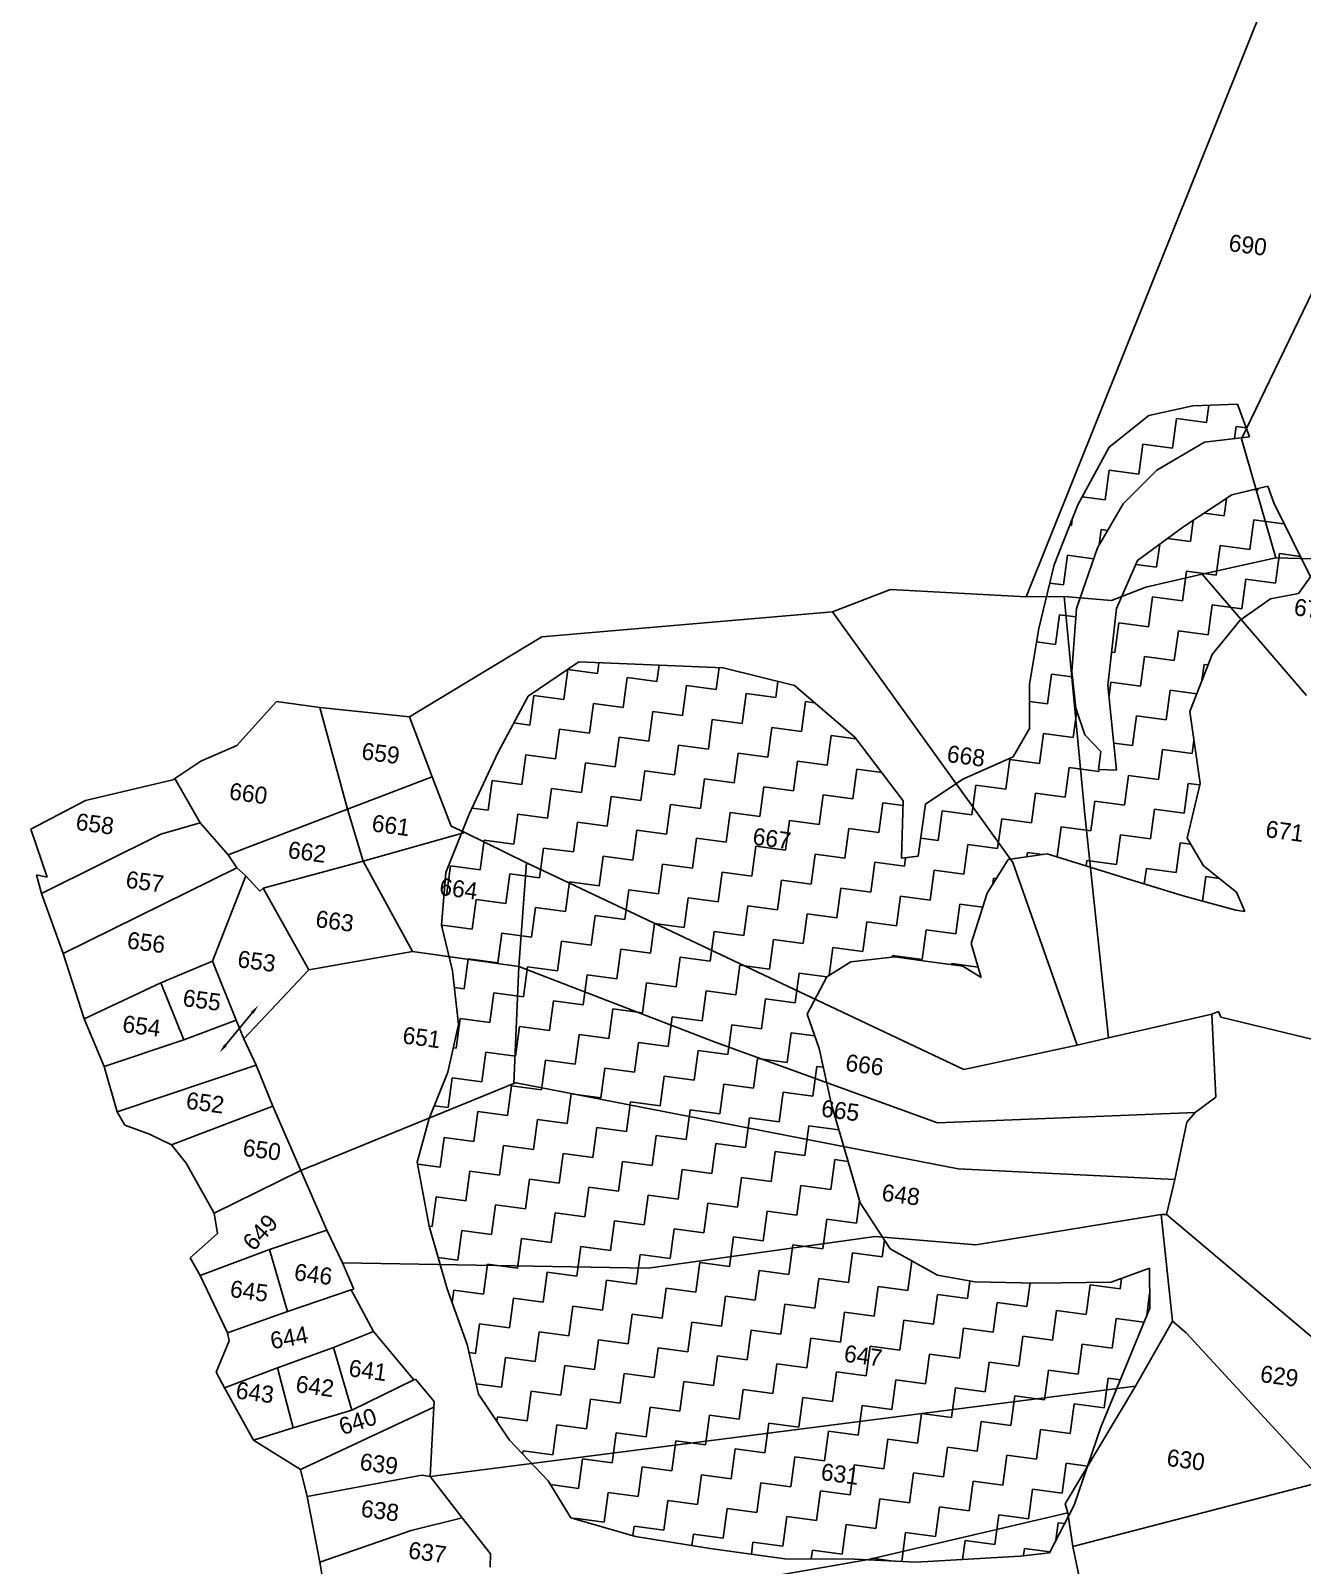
# Model space of a CAD drawing. Header units: metres. Extents: x 313073 to 315646, y 1903695 to 1906857.
# Drawn here: x 313072.9 to 313406.5, y 1905395.3 to 1905797.8 of the extents above; entities that cross this region are included whole.
import ezdxf

# ---------------------------------------------------------------- set-up
doc = ezdxf.new("R2010")
doc.units = ezdxf.units.M
for name, color, linetype in [('POLY_HATCH', 12, 'Continuous'), ('POLY_PARCEL', 6, 'Continuous'), ('POLY_WATER', 4, 'Continuous'), ('TEXT_PARCEL', 7, 'Continuous')]:
    doc.layers.add(name, color=color, linetype=linetype)
doc.styles.add('TEXT_MAP', font='')
doc.styles.get('TEXT_MAP').set_extended_font_data('Kruti Dev 050')

msp = doc.modelspace()

# ---------------------------------------------------------------- linework, layer by layer
msp.add_line((313124.08, 1905531.75), (313131.05, 1905540.22))
for points in [[(313130.73, 1905540.48), (313132.64, 1905542.15), (313131.37, 1905539.95)], [(313124.4, 1905531.48), (313122.49, 1905529.82), (313123.76, 1905532.01)]]:
    msp.add_solid(points)
at = {"layer": 'POLY_HATCH'}
for p, q in [((313366.27, 1905696.91), (313377.8, 1905699.44)), ((313377.8, 1905699.44), (313389.46, 1905699.85)), ((313389.46, 1905699.85), (313392.64, 1905691.28)), ((313355.84, 1905688.6), (313366.27, 1905696.91)), ((313380.8, 1905689.91), (313368.37, 1905682.53)), ((313392.64, 1905691.28), (313380.8, 1905689.91)), ((313347.64, 1905673.5), (313355.84, 1905688.6)), ((313368.37, 1905682.53), (313359.55, 1905673.71)), ((313388, 1905676.07), (313397.44, 1905678.36)), ((313397.44, 1905678.36), (313399.06, 1905674)), ((313341.44, 1905657.72), (313347.64, 1905673.5)), ((313359.55, 1905673.71), (313352.76, 1905662.23)), ((313375.44, 1905667.76), (313388, 1905676.07)), ((313399.06, 1905674), (313408.68, 1905654.63)), ((313363.28, 1905658.91), (313375.44, 1905667.76)), ((313352.76, 1905662.23), (313347.28, 1905646.29)), ((313337.41, 1905641.02), (313341.44, 1905657.72)), ((313357.77, 1905646.31), (313363.28, 1905658.91)), ((313405.48, 1905650.24), (313408.68, 1905654.63)), ((313398.14, 1905648.85), (313405.48, 1905650.24)), ((313347.28, 1905646.29), (313346.01, 1905629.78)), ((313355.53, 1905626.12), (313357.77, 1905646.31)), ((313390.23, 1905643.24), (313398.14, 1905648.85)), ((313382.82, 1905634.23), (313390.23, 1905643.24)), ((313334.92, 1905626.41), (313337.41, 1905641.02)), ((313376.99, 1905619.29), (313382.82, 1905634.23)), ((313203.46, 1905623.31), (313216.7, 1905632.29)), ((313216.7, 1905632.29), (313235.73, 1905631.51)), ((313235.73, 1905631.51), (313254.56, 1905630.75)), ((313254.56, 1905630.75), (313273.27, 1905626.04)), ((313346.01, 1905629.78), (313347.09, 1905620.1)), ((313273.27, 1905626.04), (313289.13, 1905612.51)), ((313334.93, 1905614.81), (313334.92, 1905626.41)), ((313357.78, 1905603.89), (313355.53, 1905626.12)), ((313195.49, 1905608.39), (313203.46, 1905623.31)), ((313347.09, 1905620.1), (313349.49, 1905613.11)), ((313379.69, 1905600.34), (313376.99, 1905619.29)), ((313330.68, 1905607.34), (313334.93, 1905614.81)), ((313349.49, 1905613.11), (313353.67, 1905608.73)), ((313289.13, 1905612.51), (313301.84, 1905595.86)), ((313188, 1905592.37), (313195.49, 1905608.39)), ((313317.45, 1905601.49), (313330.68, 1905607.34)), ((313353.67, 1905608.73), (313353.04, 1905604.05)), ((313307.68, 1905594.97), (313317.45, 1905601.49)), ((313353.04, 1905604.05), (313357.78, 1905603.89)), ((313376.33, 1905586.02), (313379.69, 1905600.34)), ((313301.84, 1905595.86), (313301.38, 1905580.77)), ((313305.74, 1905581.33), (313307.68, 1905594.97)), ((313181.86, 1905577), (313188, 1905592.37)), ((313380.6, 1905578.77), (313376.33, 1905586.02)), ((313301.38, 1905580.77), (313305.74, 1905581.33)), ((313329.32, 1905580.43), (313339.54, 1905581.92)), ((313339.54, 1905581.92), (313361.51, 1905575.15)), ((313180.74, 1905563.25), (313181.86, 1905577)), ((313323.85, 1905571.64), (313329.32, 1905580.43)), ((313389.21, 1905571.9), (313380.6, 1905578.77)), ((313361.51, 1905575.15), (313375.25, 1905570.92)), ((313319.68, 1905558.38), (313323.85, 1905571.64)), ((313375.25, 1905570.92), (313389.05, 1905567.15)), ((313391.39, 1905566.84), (313389.21, 1905571.9)), ((313389.05, 1905567.15), (313391.39, 1905566.84)), ((313183.62, 1905551.26), (313180.74, 1905563.25)), ((313322.29, 1905549.45), (313319.68, 1905558.38)), ((313281.79, 1905549.66), (313288.04, 1905553.58)), ((313288.04, 1905553.58), (313299.66, 1905554.88)), ((313299.66, 1905554.88), (313307.62, 1905553.81)), ((313307.62, 1905553.81), (313317.46, 1905552.48)), ((313185.17, 1905537.15), (313183.62, 1905551.26)), ((313276.66, 1905539.87), (313281.79, 1905549.66)), ((313317.46, 1905552.48), (313322.29, 1905549.45)), ((313182.35, 1905524.68), (313185.17, 1905537.15)), ((313279.74, 1905530.87), (313276.66, 1905539.87)), ((313283, 1905516.14), (313279.74, 1905530.87)), ((313177.46, 1905512.48), (313182.35, 1905524.68)), ((313174.36, 1905501.09), (313177.46, 1905512.48)), ((313290.5, 1905490.35), (313283, 1905516.14)), ((313177.43, 1905484.27), (313174.36, 1905501.09)), ((313298.41, 1905478.32), (313290.5, 1905490.35)), ((313182.23, 1905467.85), (313177.43, 1905484.27)), ((313310.84, 1905471.41), (313298.41, 1905478.32)), ((313366.45, 1905473.23), (313356.37, 1905469.57)), ((313366.47, 1905462.74), (313366.45, 1905473.23)), ((313320.61, 1905469.62), (313310.84, 1905471.41)), ((313336.78, 1905469.35), (313320.61, 1905469.62)), ((313356.37, 1905469.57), (313336.78, 1905469.35)), ((313187.48, 1905453.24), (313182.23, 1905467.85)), ((313353.69, 1905431.58), (313366.47, 1905462.74)), ((313190.43, 1905440.2), (313187.48, 1905453.24)), ((313198.53, 1905428.14), (313190.43, 1905440.2)), ((313208.7, 1905417.47), (313198.53, 1905428.14)), ((313346.64, 1905411.08), (313353.69, 1905431.58)), ((313214.62, 1905407.79), (313208.7, 1905417.47)), ((313340.19, 1905398.61), (313346.64, 1905411.08)), ((313231.63, 1905402.89), (313214.62, 1905407.79)), ((313251.18, 1905399.73), (313231.63, 1905402.89)), ((313270.79, 1905396.99), (313251.18, 1905399.73)), ((313289.08, 1905396.93), (313270.79, 1905396.99)), ((313305.18, 1905396.12), (313289.08, 1905396.93)), ((313305.18, 1905396.12), (313332.45, 1905397.74)), ((313332.45, 1905397.74), (313340.19, 1905398.61))]:
    msp.add_line(p, q, dxfattribs=at)
at = {"layer": 'POLY_HATCH', "linetype": 'Continuous'}
for p, q in [((313381.33, 1905695.05), (313381.94, 1905699.59)), ((313372.48, 1905688.3), (313373.53, 1905696.1)), ((313373.53, 1905696.1), (313381.33, 1905695.05)), ((313388.7, 1905690.83), (313389.13, 1905694)), ((313389.13, 1905694), (313391.77, 1905693.65)), ((313363.63, 1905681.55), (313364.68, 1905689.35)), ((313364.68, 1905689.35), (313372.48, 1905688.3)), ((313354.78, 1905674.8), (313355.83, 1905682.6)), ((313355.83, 1905682.6), (313363.63, 1905681.55)), ((313394.83, 1905677.35), (313394.88, 1905677.74)), ((313348.78, 1905675.61), (313354.78, 1905674.8)), ((313385.98, 1905670.6), (313386.59, 1905675.14)), ((313393.83, 1905677.49), (313394.83, 1905677.35)), ((313345.94, 1905668.05), (313346.16, 1905669.75)), ((313380.8, 1905671.3), (313385.98, 1905670.6)), ((313392.73, 1905661.75), (313393.78, 1905669.55)), ((313393.78, 1905669.55), (313401.58, 1905668.5)), ((313345.52, 1905668.11), (313345.94, 1905668.05)), ((313353.19, 1905662.96), (313353.73, 1905667)), ((313353.73, 1905667), (313355.45, 1905666.77)), ((313377.13, 1905663.85), (313377.88, 1905669.37)), ((313401.58, 1905668.5), (313401.63, 1905668.83)), ((313368.28, 1905657.1), (313369.1, 1905663.14)), ((313371.18, 1905664.66), (313377.13, 1905663.85)), ((313383.88, 1905655), (313384.93, 1905662.8)), ((313384.93, 1905662.8), (313392.73, 1905661.75)), ((313343.84, 1905652.45), (313344.89, 1905660.25)), ((313344.89, 1905660.25), (313351.76, 1905659.33)), ((313362.81, 1905657.84), (313368.28, 1905657.1)), ((313399.48, 1905652.91), (313400.53, 1905660.7)), ((313400.53, 1905660.7), (313406.03, 1905659.96)), ((313375.03, 1905648.25), (313376.08, 1905656.05)), ((313376.08, 1905656.05), (313383.88, 1905655)), ((313390.63, 1905646.16), (313391.68, 1905653.95)), ((313391.68, 1905653.95), (313399.48, 1905652.91)), ((313340.28, 1905652.93), (313343.84, 1905652.45)), ((313366.18, 1905641.51), (313367.23, 1905649.3)), ((313367.23, 1905649.3), (313375.03, 1905648.25)), ((313381.78, 1905639.41), (313382.83, 1905647.21)), ((313382.83, 1905647.21), (313390.63, 1905646.16)), ((313341.74, 1905636.85), (313342.79, 1905644.65)), ((313342.79, 1905644.65), (313347.11, 1905644.07)), ((313357.34, 1905634.76), (313358.39, 1905642.55)), ((313358.39, 1905642.55), (313366.18, 1905641.51)), ((313336.81, 1905637.52), (313341.74, 1905636.85)), ((313372.93, 1905632.66), (313373.98, 1905640.46)), ((313373.98, 1905640.46), (313381.78, 1905639.41)), ((313356.5, 1905634.87), (313357.34, 1905634.76)), ((313364.09, 1905625.91), (313365.13, 1905633.71)), ((313365.13, 1905633.71), (313372.93, 1905632.66)), ((313212.75, 1905622.45), (313213.8, 1905630.25)), ((313213.8, 1905630.25), (313221.6, 1905629.2)), ((313221.6, 1905629.2), (313221.98, 1905632.07)), ((313237.2, 1905627.1), (313237.78, 1905631.43)), ((313252.79, 1905625), (313253.57, 1905630.79)), ((313380.17, 1905627.45), (313380.73, 1905631.61)), ((313380.73, 1905631.61), (313381.74, 1905631.47)), ((313228.35, 1905620.35), (313229.4, 1905628.15)), ((313229.4, 1905628.15), (313237.2, 1905627.1)), ((313243.95, 1905618.25), (313245, 1905626.05)), ((313245, 1905626.05), (313252.79, 1905625)), ((313268.39, 1905622.9), (313268.96, 1905627.12)), ((313339.64, 1905621.26), (313340.69, 1905629.06)), ((313340.69, 1905629.06), (313346.17, 1905628.32)), ((313355.81, 1905623.39), (313356.29, 1905626.96)), ((313356.29, 1905626.96), (313364.09, 1905625.91)), ((313203.9, 1905615.7), (313204.95, 1905623.5)), ((313204.95, 1905623.5), (313212.75, 1905622.45)), ((313219.5, 1905613.6), (313220.55, 1905621.4)), ((313220.55, 1905621.4), (313228.35, 1905620.35)), ((313259.54, 1905616.15), (313260.59, 1905623.95)), ((313260.59, 1905623.95), (313268.39, 1905622.9)), ((313275.14, 1905614.05), (313276.19, 1905621.85)), ((313276.19, 1905621.85), (313278.55, 1905621.54)), ((313334.92, 1905621.89), (313339.64, 1905621.26)), ((313370.83, 1905617.06), (313371.88, 1905624.86)), ((313371.88, 1905624.86), (313378.8, 1905623.93)), ((313235.1, 1905611.5), (313236.15, 1905619.3)), ((313236.15, 1905619.3), (313243.95, 1905618.25)), ((313250.7, 1905609.4), (313251.74, 1905617.2)), ((313251.74, 1905617.2), (313259.54, 1905616.15)), ((313346.39, 1905612.41), (313347.33, 1905619.41)), ((313361.99, 1905610.31), (313363.04, 1905618.11)), ((313363.04, 1905618.11), (313370.83, 1905617.06)), ((313199.7, 1905616.27), (313203.9, 1905615.7)), ((313210.65, 1905606.85), (313211.7, 1905614.65)), ((313211.7, 1905614.65), (313219.5, 1905613.6)), ((313266.29, 1905607.3), (313267.34, 1905615.1)), ((313267.34, 1905615.1), (313275.14, 1905614.05)), ((313337.54, 1905605.66), (313338.59, 1905613.46)), ((313338.59, 1905613.46), (313346.39, 1905612.41)), ((313226.25, 1905604.75), (313227.3, 1905612.55)), ((313227.3, 1905612.55), (313235.1, 1905611.5)), ((313241.85, 1905602.65), (313242.9, 1905610.45)), ((313242.9, 1905610.45), (313250.7, 1905609.4)), ((313281.89, 1905605.21), (313282.94, 1905613)), ((313282.94, 1905613), (313289.42, 1905612.13)), ((313357.07, 1905610.97), (313361.99, 1905610.31)), ((313368.74, 1905601.46), (313369.79, 1905609.26)), ((313369.79, 1905609.26), (313377.58, 1905608.21)), ((313377.58, 1905608.21), (313378.06, 1905611.76)), ((313201.8, 1905600.1), (313202.85, 1905607.9)), ((313202.85, 1905607.9), (313210.65, 1905606.85)), ((313217.4, 1905598), (313218.45, 1905605.8)), ((313218.45, 1905605.8), (313226.25, 1905604.75)), ((313257.44, 1905600.56), (313258.49, 1905608.35)), ((313258.49, 1905608.35), (313266.29, 1905607.3)), ((313273.04, 1905598.46), (313274.09, 1905606.26)), ((313274.09, 1905606.26), (313281.89, 1905605.21)), ((313328.69, 1905598.91), (313329.74, 1905606.71)), ((313329.74, 1905606.71), (313337.54, 1905605.66)), ((313192.95, 1905593.35), (313194, 1905601.15)), ((313194, 1905601.15), (313201.8, 1905600.1)), ((313233, 1905595.9), (313234.05, 1905603.7)), ((313234.05, 1905603.7), (313241.85, 1905602.65)), ((313248.6, 1905593.81), (313249.65, 1905601.6)), ((313249.65, 1905601.6), (313257.44, 1905600.56)), ((313288.64, 1905596.36), (313289.69, 1905604.16)), ((313289.69, 1905604.16), (313296.17, 1905603.28)), ((313344.29, 1905596.81), (313345.34, 1905604.61)), ((313345.34, 1905604.61), (313353.14, 1905603.56)), ((313353.14, 1905603.56), (313353.2, 1905604.05)), ((313359.89, 1905594.71), (313360.94, 1905602.51)), ((313360.94, 1905602.51), (313368.74, 1905601.46)), ((313208.55, 1905591.25), (313209.6, 1905599.05)), ((313209.6, 1905599.05), (313217.4, 1905598)), ((313264.19, 1905591.71), (313265.24, 1905599.51)), ((313265.24, 1905599.51), (313273.04, 1905598.46)), ((313279.79, 1905589.61), (313280.84, 1905597.41)), ((313280.84, 1905597.41), (313288.64, 1905596.36)), ((313319.84, 1905592.16), (313320.89, 1905599.96)), ((313320.89, 1905599.96), (313328.69, 1905598.91)), ((313335.44, 1905590.06), (313336.49, 1905597.86)), ((313336.49, 1905597.86), (313344.29, 1905596.81)), ((313375.49, 1905592.61), (313376.53, 1905600.41)), ((313376.53, 1905600.41), (313379.61, 1905600)), ((313188.73, 1905593.92), (313192.95, 1905593.35)), ((313224.15, 1905589.15), (313225.2, 1905596.95)), ((313225.2, 1905596.95), (313233, 1905595.9)), ((313239.75, 1905587.06), (313240.8, 1905594.86)), ((313240.8, 1905594.86), (313248.6, 1905593.81)), ((313295.39, 1905587.51), (313296.44, 1905595.31)), ((313296.44, 1905595.31), (313301.8, 1905594.59)), ((313310.99, 1905585.41), (313312.04, 1905593.21)), ((313312.04, 1905593.21), (313319.84, 1905592.16)), ((313351.04, 1905587.96), (313352.09, 1905595.76)), ((313352.09, 1905595.76), (313359.89, 1905594.71)), ((313366.64, 1905585.86), (313367.69, 1905593.66)), ((313367.69, 1905593.66), (313375.49, 1905592.61)), ((313199.7, 1905584.5), (313200.75, 1905592.3)), ((313200.75, 1905592.3), (313208.55, 1905591.25)), ((313215.3, 1905582.41), (313216.35, 1905590.2)), ((313216.35, 1905590.2), (313224.15, 1905589.15)), ((313255.35, 1905584.96), (313256.4, 1905592.76)), ((313256.4, 1905592.76), (313264.19, 1905591.71)), ((313270.94, 1905582.86), (313271.99, 1905590.66)), ((313271.99, 1905590.66), (313279.79, 1905589.61)), ((313326.59, 1905583.31), (313327.64, 1905591.11)), ((313327.64, 1905591.11), (313335.44, 1905590.06)), ((313342.19, 1905581.21), (313343.24, 1905589.01)), ((313343.24, 1905589.01), (313351.04, 1905587.96)), ((313190.85, 1905577.75), (313191.9, 1905585.55)), ((313191.9, 1905585.55), (313199.7, 1905584.5)), ((313230.9, 1905580.31), (313231.95, 1905588.11)), ((313231.95, 1905588.11), (313239.75, 1905587.06)), ((313246.5, 1905578.21), (313247.55, 1905586.01)), ((313247.55, 1905586.01), (313255.35, 1905584.96)), ((313286.54, 1905580.76), (313287.59, 1905588.56)), ((313287.59, 1905588.56), (313295.39, 1905587.51)), ((313306.41, 1905586.02), (313310.99, 1905585.41)), ((313357.79, 1905579.11), (313358.84, 1905586.91)), ((313358.84, 1905586.91), (313366.64, 1905585.86)), ((313206.45, 1905575.66), (313207.5, 1905583.45)), ((313207.5, 1905583.45), (313215.3, 1905582.41)), ((313222.05, 1905573.56), (313223.1, 1905581.36)), ((313223.1, 1905581.36), (313230.9, 1905580.31)), ((313262.1, 1905576.11), (313263.14, 1905583.91)), ((313263.14, 1905583.91), (313270.94, 1905582.86)), ((313277.69, 1905574.01), (313278.74, 1905581.81)), ((313278.74, 1905581.81), (313286.54, 1905580.76)), ((313302.14, 1905578.66), (313302.44, 1905580.9)), ((313317.74, 1905576.56), (313318.79, 1905584.36)), ((313318.79, 1905584.36), (313326.59, 1905583.31)), ((313334.24, 1905581.15), (313334.39, 1905582.26)), ((313334.39, 1905582.26), (313338.28, 1905581.74)), ((313341.57, 1905581.29), (313342.19, 1905581.21)), ((313373.39, 1905577.01), (313374.44, 1905584.81)), ((313374.44, 1905584.81), (313377.27, 1905584.43)), ((313182, 1905571.01), (313183.05, 1905578.8)), ((313183.05, 1905578.8), (313190.85, 1905577.75)), ((313237.65, 1905571.46), (313238.7, 1905579.26)), ((313238.7, 1905579.26), (313246.5, 1905578.21)), ((313253.25, 1905569.36), (313254.3, 1905577.16)), ((313254.3, 1905577.16), (313262.1, 1905576.11)), ((313293.29, 1905571.91), (313294.34, 1905579.71)), ((313294.34, 1905579.71), (313302.14, 1905578.66)), ((313308.89, 1905569.81), (313309.94, 1905577.61)), ((313309.94, 1905577.61), (313317.74, 1905576.56)), ((313349.8, 1905578.76), (313349.99, 1905580.16)), ((313349.99, 1905580.16), (313357.79, 1905579.11)), ((313365.05, 1905574.06), (313365.59, 1905578.06)), ((313365.59, 1905578.06), (313373.39, 1905577.01)), ((313197.6, 1905568.91), (313198.65, 1905576.71)), ((313198.65, 1905576.71), (313206.45, 1905575.66)), ((313213.2, 1905566.81), (313214.25, 1905574.61)), ((313214.25, 1905574.61), (313222.05, 1905573.56)), ((313268.84, 1905567.26), (313269.89, 1905575.06)), ((313269.89, 1905575.06), (313277.69, 1905574.01)), ((313284.44, 1905565.16), (313285.49, 1905572.96)), ((313285.49, 1905572.96), (313293.29, 1905571.91)), ((313325.34, 1905574.04), (313325.54, 1905575.51)), ((313325.54, 1905575.51), (313326.2, 1905575.42)), ((313380.32, 1905569.53), (313381.19, 1905575.96)), ((313381.19, 1905575.96), (313384.72, 1905575.49)), ((313181.38, 1905571.09), (313182, 1905571.01)), ((313188.75, 1905562.16), (313189.8, 1905569.96)), ((313189.8, 1905569.96), (313197.6, 1905568.91)), ((313228.8, 1905564.71), (313229.85, 1905572.51)), ((313229.85, 1905572.51), (313237.65, 1905571.46)), ((313244.4, 1905562.61), (313245.45, 1905570.41)), ((313245.45, 1905570.41), (313253.25, 1905569.36)), ((313300.04, 1905563.06), (313301.09, 1905570.86)), ((313301.09, 1905570.86), (313308.89, 1905569.81)), ((313204.35, 1905560.06), (313205.4, 1905567.86)), ((313205.4, 1905567.86), (313213.2, 1905566.81)), ((313219.95, 1905557.96), (313221, 1905565.76)), ((313221, 1905565.76), (313228.8, 1905564.71)), ((313260, 1905560.51), (313261.05, 1905568.31)), ((313261.05, 1905568.31), (313268.84, 1905567.26)), ((313275.59, 1905558.41), (313276.64, 1905566.21)), ((313276.64, 1905566.21), (313284.44, 1905565.16)), ((313315.64, 1905560.96), (313316.69, 1905568.76)), ((313316.69, 1905568.76), (313322.69, 1905567.95)), ((313180.88, 1905562.66), (313180.95, 1905563.21)), ((313180.95, 1905563.21), (313188.75, 1905562.16)), ((313195.5, 1905553.31), (313196.55, 1905561.11)), ((313196.55, 1905561.11), (313204.35, 1905560.06)), ((313235.55, 1905555.86), (313236.6, 1905563.66)), ((313236.6, 1905563.66), (313244.4, 1905562.61)), ((313251.15, 1905553.76), (313252.2, 1905561.56)), ((313252.2, 1905561.56), (313260, 1905560.51)), ((313291.19, 1905556.31), (313292.24, 1905564.11)), ((313292.24, 1905564.11), (313300.04, 1905563.06)), ((313306.79, 1905554.21), (313307.84, 1905562.01)), ((313307.84, 1905562.01), (313315.64, 1905560.96)), ((313211.1, 1905551.21), (313212.15, 1905559.01)), ((313212.15, 1905559.01), (313219.95, 1905557.96)), ((313226.7, 1905549.11), (313227.75, 1905556.91)), ((313227.75, 1905556.91), (313235.55, 1905555.86)), ((313266.75, 1905551.66), (313267.8, 1905559.46)), ((313267.8, 1905559.46), (313275.59, 1905558.41)), ((313282.41, 1905550.05), (313283.39, 1905557.36)), ((313283.39, 1905557.36), (313291.19, 1905556.31)), ((313186.65, 1905546.56), (313187.7, 1905554.36)), ((313187.7, 1905554.36), (313195.5, 1905553.31)), ((313242.3, 1905547.01), (313243.35, 1905554.81)), ((313243.35, 1905554.81), (313251.15, 1905553.76)), ((313298.93, 1905554.8), (313298.99, 1905555.26)), ((313298.99, 1905555.26), (313306.79, 1905554.21)), ((313314.55, 1905552.88), (313314.59, 1905553.16)), ((313314.59, 1905553.16), (313321.48, 1905552.23)), ((313202.25, 1905544.46), (313203.3, 1905552.26)), ((313203.3, 1905552.26), (313211.1, 1905551.21)), ((313217.85, 1905542.36), (313218.9, 1905550.16)), ((313218.9, 1905550.16), (313226.7, 1905549.11)), ((313257.9, 1905544.91), (313258.95, 1905552.71)), ((313258.95, 1905552.71), (313266.75, 1905551.66)), ((313273.5, 1905542.81), (313274.54, 1905550.61)), ((313274.54, 1905550.61), (313281.78, 1905549.64)), ((313184.1, 1905546.9), (313186.65, 1905546.56)), ((313193.4, 1905537.71), (313194.45, 1905545.51)), ((313194.45, 1905545.51), (313202.25, 1905544.46)), ((313233.45, 1905540.26), (313234.5, 1905548.06)), ((313234.5, 1905548.06), (313242.3, 1905547.01)), ((313249.05, 1905538.16), (313250.1, 1905545.96)), ((313250.1, 1905545.96), (313257.9, 1905544.91)), ((313209, 1905535.61), (313210.05, 1905543.41)), ((313210.05, 1905543.41), (313217.85, 1905542.36)), ((313224.6, 1905533.51), (313225.65, 1905541.31)), ((313225.65, 1905541.31), (313233.45, 1905540.26)), ((313264.65, 1905536.06), (313265.7, 1905543.86)), ((313265.7, 1905543.86), (313273.5, 1905542.81)), ((313184.55, 1905530.96), (313185.6, 1905538.76)), ((313185.6, 1905538.76), (313193.4, 1905537.71)), ((313200.15, 1905528.86), (313201.2, 1905536.66)), ((313201.2, 1905536.66), (313209, 1905535.61)), ((313240.2, 1905531.41), (313241.25, 1905539.21)), ((313241.25, 1905539.21), (313249.05, 1905538.16)), ((313255.8, 1905529.31), (313256.85, 1905537.11)), ((313256.85, 1905537.11), (313264.65, 1905536.06)), ((313215.75, 1905526.76), (313216.8, 1905534.56)), ((313216.8, 1905534.56), (313224.6, 1905533.51)), ((313271.4, 1905527.21), (313272.45, 1905535.01)), ((313272.45, 1905535.01), (313278.6, 1905534.18)), ((313183.79, 1905531.06), (313184.55, 1905530.96)), ((313191.3, 1905522.11), (313192.35, 1905529.91)), ((313192.35, 1905529.91), (313200.15, 1905528.86)), ((313231.35, 1905524.66), (313232.4, 1905532.46)), ((313232.4, 1905532.46), (313240.2, 1905531.41)), ((313246.95, 1905522.56), (313248, 1905530.36)), ((313248, 1905530.36), (313255.8, 1905529.31)), ((313206.9, 1905520.01), (313207.95, 1905527.81)), ((313207.95, 1905527.81), (313215.75, 1905526.76)), ((313222.5, 1905517.91), (313223.55, 1905525.71)), ((313223.55, 1905525.71), (313231.35, 1905524.66)), ((313262.55, 1905520.46), (313263.6, 1905528.26)), ((313263.6, 1905528.26), (313271.4, 1905527.21)), ((313278.15, 1905518.36), (313279.2, 1905526.16)), ((313279.2, 1905526.16), (313280.83, 1905525.94)), ((313182.45, 1905515.36), (313183.5, 1905523.16)), ((313183.5, 1905523.16), (313191.3, 1905522.11)), ((313198.05, 1905513.26), (313199.1, 1905521.06)), ((313199.1, 1905521.06), (313206.9, 1905520.01)), ((313238.1, 1905515.81), (313239.15, 1905523.61)), ((313239.15, 1905523.61), (313246.95, 1905522.56)), ((313253.7, 1905513.71), (313254.75, 1905521.51)), ((313254.75, 1905521.51), (313262.55, 1905520.46)), ((313213.65, 1905511.16), (313214.7, 1905518.96)), ((313214.7, 1905518.96), (313222.5, 1905517.91)), ((313229.25, 1905509.06), (313230.3, 1905516.86)), ((313230.3, 1905516.86), (313238.1, 1905515.81)), ((313269.3, 1905511.61), (313270.35, 1905519.41)), ((313270.35, 1905519.41), (313278.15, 1905518.36)), ((313178.81, 1905515.85), (313182.45, 1905515.36)), ((313189.2, 1905506.51), (313190.25, 1905514.31)), ((313190.25, 1905514.31), (313198.05, 1905513.26)), ((313244.85, 1905506.96), (313245.9, 1905514.76)), ((313245.9, 1905514.76), (313253.7, 1905513.71)), ((313260.45, 1905504.86), (313261.5, 1905512.66)), ((313261.5, 1905512.66), (313269.3, 1905511.61)), ((313204.8, 1905504.41), (313205.85, 1905512.21)), ((313205.85, 1905512.21), (313213.65, 1905511.16)), ((313220.4, 1905502.31), (313221.45, 1905510.11)), ((313221.45, 1905510.11), (313229.25, 1905509.06)), ((313276.05, 1905502.76), (313277.1, 1905510.56)), ((313277.1, 1905510.56), (313284.9, 1905509.51)), ((313284.9, 1905509.51), (313284.9, 1905509.58)), ((313180.35, 1905499.76), (313181.4, 1905507.56)), ((313181.4, 1905507.56), (313189.2, 1905506.51)), ((313195.95, 1905497.66), (313197, 1905505.46)), ((313197, 1905505.46), (313204.8, 1905504.41)), ((313236, 1905500.21), (313237.05, 1905508.01)), ((313237.05, 1905508.01), (313244.85, 1905506.96)), ((313251.6, 1905498.11), (313252.65, 1905505.91)), ((313252.65, 1905505.91), (313260.45, 1905504.86)), ((313174.46, 1905500.55), (313180.35, 1905499.76)), ((313211.55, 1905495.56), (313212.6, 1905503.36)), ((313212.6, 1905503.36), (313220.4, 1905502.31)), ((313227.15, 1905493.46), (313228.2, 1905501.26)), ((313228.2, 1905501.26), (313236, 1905500.21)), ((313267.2, 1905496.01), (313268.25, 1905503.81)), ((313268.25, 1905503.81), (313276.05, 1905502.76)), ((313282.8, 1905493.91), (313283.85, 1905501.71)), ((313283.85, 1905501.71), (313287.33, 1905501.25)), ((313187.1, 1905490.91), (313188.15, 1905498.71)), ((313188.15, 1905498.71), (313195.95, 1905497.66)), ((313202.7, 1905488.81), (313203.75, 1905496.61)), ((313203.75, 1905496.61), (313211.55, 1905495.56)), ((313242.75, 1905491.36), (313243.8, 1905499.16)), ((313243.8, 1905499.16), (313251.6, 1905498.11)), ((313258.35, 1905489.26), (313259.4, 1905497.06)), ((313259.4, 1905497.06), (313267.2, 1905496.01)), ((313218.3, 1905486.71), (313219.35, 1905494.51)), ((313219.35, 1905494.51), (313227.15, 1905493.46)), ((313233.9, 1905484.61), (313234.95, 1905492.41)), ((313234.95, 1905492.41), (313242.75, 1905491.36)), ((313273.95, 1905487.16), (313275, 1905494.96)), ((313275, 1905494.96), (313282.8, 1905493.91)), ((313178.26, 1905484.16), (313179.3, 1905491.96)), ((313179.3, 1905491.96), (313187.1, 1905490.91)), ((313193.85, 1905482.06), (313194.9, 1905489.86)), ((313194.9, 1905489.86), (313202.7, 1905488.81)), ((313249.5, 1905482.51), (313250.55, 1905490.31)), ((313250.55, 1905490.31), (313258.35, 1905489.26)), ((313289.55, 1905485.07), (313290.33, 1905490.91)), ((313209.45, 1905479.96), (313210.5, 1905487.76)), ((313210.5, 1905487.76), (313218.3, 1905486.71)), ((313225.05, 1905477.86), (313226.1, 1905485.66)), ((313226.1, 1905485.66), (313233.9, 1905484.61)), ((313265.1, 1905480.42), (313266.15, 1905488.21)), ((313266.15, 1905488.21), (313273.95, 1905487.16)), ((313280.7, 1905478.32), (313281.75, 1905486.12)), ((313281.75, 1905486.12), (313289.55, 1905485.07)), ((313177.43, 1905484.27), (313178.26, 1905484.16)), ((313185, 1905475.31), (313186.05, 1905483.11)), ((313186.05, 1905483.11), (313193.85, 1905482.06)), ((313200.6, 1905473.21), (313201.65, 1905481.01)), ((313201.65, 1905481.01), (313209.45, 1905479.96)), ((313240.65, 1905475.76), (313241.7, 1905483.56)), ((313241.7, 1905483.56), (313249.5, 1905482.51)), ((313256.25, 1905473.67), (313257.3, 1905481.46)), ((313257.3, 1905481.46), (313265.1, 1905480.42)), ((313296.3, 1905476.22), (313296.89, 1905480.64)), ((313216.2, 1905471.11), (313217.25, 1905478.91)), ((313217.25, 1905478.91), (313225.05, 1905477.86)), ((313231.8, 1905469.02), (313232.85, 1905476.81)), ((313232.85, 1905476.81), (313240.65, 1905475.76)), ((313271.85, 1905471.57), (313272.9, 1905479.37)), ((313272.9, 1905479.37), (313280.7, 1905478.32)), ((313287.45, 1905469.47), (313288.5, 1905477.27)), ((313288.5, 1905477.27), (313296.3, 1905476.22)), ((313179.84, 1905476.01), (313185, 1905475.31)), ((313191.75, 1905466.46), (313192.8, 1905474.26)), ((313192.8, 1905474.26), (313200.6, 1905473.21)), ((313247.4, 1905466.92), (313248.45, 1905474.72)), ((313248.45, 1905474.72), (313256.25, 1905473.67)), ((313263, 1905464.82), (313264.05, 1905472.62)), ((313264.05, 1905472.62), (313271.85, 1905471.57)), ((313303.05, 1905467.37), (313304.09, 1905475.16)), ((313207.35, 1905464.36), (313208.4, 1905472.16)), ((313208.4, 1905472.16), (313216.2, 1905471.11)), ((313222.95, 1905462.27), (313224, 1905470.06)), ((313224, 1905470.06), (313231.8, 1905469.02)), ((313278.6, 1905462.72), (313279.65, 1905470.52)), ((313279.65, 1905470.52), (313287.45, 1905469.47)), ((313294.2, 1905460.62), (313295.25, 1905468.42)), ((313295.25, 1905468.42), (313303.05, 1905467.37)), ((313318.64, 1905465.27), (313319.26, 1905469.87)), ((313334.24, 1905463.17), (313335.08, 1905469.38)), ((313349.84, 1905461.07), (313350.89, 1905468.87)), ((313350.89, 1905468.87), (313358.69, 1905467.82)), ((313358.69, 1905467.82), (313359.06, 1905470.55)), ((313183.52, 1905464.26), (313183.96, 1905467.51)), ((313183.96, 1905467.51), (313191.75, 1905466.46)), ((313198.5, 1905457.62), (313199.55, 1905465.41)), ((313199.55, 1905465.41), (313207.35, 1905464.36)), ((313238.55, 1905460.17), (313239.6, 1905467.97)), ((313239.6, 1905467.97), (313247.4, 1905466.92)), ((313254.15, 1905458.07), (313255.2, 1905465.87)), ((313255.2, 1905465.87), (313263, 1905464.82)), ((313309.8, 1905458.52), (313310.84, 1905466.32)), ((313310.84, 1905466.32), (313318.64, 1905465.27)), ((313325.39, 1905456.42), (313326.44, 1905464.22)), ((313326.44, 1905464.22), (313334.24, 1905463.17)), ((313365.69, 1905460.85), (313366.46, 1905466.56)), ((313214.1, 1905455.52), (313215.15, 1905463.32)), ((313215.15, 1905463.32), (313222.95, 1905462.27)), ((313229.7, 1905453.42), (313230.75, 1905461.22)), ((313230.75, 1905461.22), (313238.55, 1905460.17)), ((313269.75, 1905455.97), (313270.8, 1905463.77)), ((313270.8, 1905463.77), (313278.6, 1905462.72)), ((313285.35, 1905453.87), (313286.4, 1905461.67)), ((313286.4, 1905461.67), (313294.2, 1905460.62)), ((313340.99, 1905454.32), (313342.04, 1905462.12)), ((313342.04, 1905462.12), (313349.84, 1905461.07)), ((313189.66, 1905450.87), (313190.7, 1905458.66)), ((313190.7, 1905458.66), (313198.5, 1905457.62)), ((313205.25, 1905448.77), (313206.3, 1905456.57)), ((313206.3, 1905456.57), (313214.1, 1905455.52)), ((313245.3, 1905451.32), (313246.35, 1905459.12)), ((313246.35, 1905459.12), (313254.15, 1905458.07)), ((313260.9, 1905449.22), (313261.95, 1905457.02)), ((313261.95, 1905457.02), (313269.75, 1905455.97)), ((313300.95, 1905451.77), (313302, 1905459.57)), ((313302, 1905459.57), (313309.8, 1905458.52)), ((313316.54, 1905449.67), (313317.59, 1905457.47)), ((313317.59, 1905457.47), (313325.39, 1905456.42)), ((313356.59, 1905452.22), (313357.64, 1905460.02)), ((313357.64, 1905460.02), (313364.95, 1905459.04)), ((313220.85, 1905446.67), (313221.9, 1905454.47)), ((313221.9, 1905454.47), (313229.7, 1905453.42)), ((313236.45, 1905444.57), (313237.5, 1905452.37)), ((313237.5, 1905452.37), (313245.3, 1905451.32)), ((313276.5, 1905447.12), (313277.55, 1905454.92)), ((313277.55, 1905454.92), (313285.35, 1905453.87)), ((313292.1, 1905445.02), (313293.15, 1905452.82)), ((313293.15, 1905452.82), (313300.95, 1905451.77)), ((313332.14, 1905447.57), (313333.19, 1905455.37)), ((313333.19, 1905455.37), (313340.99, 1905454.32)), ((313347.74, 1905445.47), (313348.79, 1905453.27)), ((313348.79, 1905453.27), (313356.59, 1905452.22)), ((313187.96, 1905451.09), (313189.66, 1905450.87)), ((313196.4, 1905442.02), (313197.45, 1905449.82)), ((313197.45, 1905449.82), (313205.25, 1905448.77)), ((313252.05, 1905442.47), (313253.1, 1905450.27)), ((313253.1, 1905450.27), (313260.9, 1905449.22)), ((313267.65, 1905440.37), (313268.7, 1905448.17)), ((313268.7, 1905448.17), (313276.5, 1905447.12)), ((313307.7, 1905442.92), (313308.75, 1905450.72)), ((313308.75, 1905450.72), (313316.54, 1905449.67)), ((313323.29, 1905440.82), (313324.34, 1905448.62)), ((313324.34, 1905448.62), (313332.14, 1905447.57)), ((313212, 1905439.92), (313213.05, 1905447.72)), ((313213.05, 1905447.72), (313220.85, 1905446.67)), ((313227.6, 1905437.82), (313228.65, 1905445.62)), ((313228.65, 1905445.62), (313236.45, 1905444.57)), ((313283.25, 1905438.27), (313284.3, 1905446.07)), ((313284.3, 1905446.07), (313292.1, 1905445.02)), ((313338.89, 1905438.72), (313339.94, 1905446.52)), ((313339.94, 1905446.52), (313347.74, 1905445.47)), ((313354.49, 1905436.62), (313355.54, 1905444.42)), ((313355.54, 1905444.42), (313358.78, 1905443.99)), ((313189.82, 1905442.9), (313196.4, 1905442.02)), ((313203.15, 1905433.17), (313204.2, 1905440.97)), ((313204.2, 1905440.97), (313212, 1905439.92)), ((313243.2, 1905435.72), (313244.25, 1905443.52)), ((313244.25, 1905443.52), (313252.05, 1905442.47)), ((313258.8, 1905433.62), (313259.85, 1905441.42)), ((313259.85, 1905441.42), (313267.65, 1905440.37)), ((313298.85, 1905436.17), (313299.9, 1905443.97)), ((313299.9, 1905443.97), (313307.7, 1905442.92)), ((313314.45, 1905434.07), (313315.5, 1905441.87)), ((313315.5, 1905441.87), (313323.29, 1905440.82)), ((313218.75, 1905431.07), (313219.8, 1905438.87)), ((313219.8, 1905438.87), (313227.6, 1905437.82)), ((313234.35, 1905428.97), (313235.4, 1905436.77)), ((313235.4, 1905436.77), (313243.2, 1905435.72)), ((313274.4, 1905431.52), (313275.45, 1905439.32)), ((313275.45, 1905439.32), (313283.25, 1905438.27)), ((313290, 1905429.42), (313291.05, 1905437.22)), ((313291.05, 1905437.22), (313298.85, 1905436.17)), ((313330.04, 1905431.97), (313331.09, 1905439.77)), ((313331.09, 1905439.77), (313338.89, 1905438.72)), ((313345.64, 1905429.87), (313346.69, 1905437.67)), ((313346.69, 1905437.67), (313354.49, 1905436.62)), ((313195.2, 1905433.09), (313195.36, 1905434.22)), ((313195.36, 1905434.22), (313203.15, 1905433.17)), ((313209.9, 1905424.32), (313210.95, 1905432.12)), ((313210.95, 1905432.12), (313218.75, 1905431.07)), ((313249.95, 1905426.87), (313251, 1905434.67)), ((313251, 1905434.67), (313258.8, 1905433.62)), ((313265.55, 1905424.77), (313266.6, 1905432.57)), ((313266.6, 1905432.57), (313274.4, 1905431.52)), ((313305.6, 1905427.32), (313306.65, 1905435.12)), ((313306.65, 1905435.12), (313314.45, 1905434.07)), ((313321.2, 1905425.22), (313322.24, 1905433.02)), ((313322.24, 1905433.02), (313330.04, 1905431.97)), ((313225.5, 1905422.22), (313226.55, 1905430.02)), ((313226.55, 1905430.02), (313234.35, 1905428.97)), ((313281.15, 1905422.67), (313282.2, 1905430.47)), ((313282.2, 1905430.47), (313290, 1905429.42)), ((313296.75, 1905420.57), (313297.8, 1905428.37)), ((313297.8, 1905428.37), (313305.6, 1905427.32)), ((313336.79, 1905423.12), (313337.84, 1905430.92)), ((313337.84, 1905430.92), (313345.64, 1905429.87)), ((313201.99, 1905424.51), (313202.1, 1905425.37)), ((313202.1, 1905425.37), (313209.9, 1905424.32)), ((313241.1, 1905420.12), (313242.15, 1905427.92)), ((313242.15, 1905427.92), (313249.95, 1905426.87)), ((313256.7, 1905418.02), (313257.75, 1905425.82)), ((313257.75, 1905425.82), (313265.55, 1905424.77)), ((313312.35, 1905418.47), (313313.4, 1905426.27)), ((313313.4, 1905426.27), (313321.2, 1905425.22)), ((313327.94, 1905416.37), (313328.99, 1905424.17)), ((313328.99, 1905424.17), (313336.79, 1905423.12)), ((313216.65, 1905415.47), (313217.7, 1905423.27)), ((313217.7, 1905423.27), (313225.5, 1905422.22)), ((313232.25, 1905413.37), (313233.3, 1905421.17)), ((313233.3, 1905421.17), (313241.1, 1905420.12)), ((313272.3, 1905415.92), (313273.35, 1905423.72)), ((313273.35, 1905423.72), (313281.15, 1905422.67)), ((313287.9, 1905413.82), (313288.95, 1905421.62)), ((313288.95, 1905421.62), (313296.75, 1905420.57)), ((313343.54, 1905414.27), (313344.59, 1905422.07)), ((313344.59, 1905422.07), (313350.16, 1905421.32)), ((313209.32, 1905416.46), (313216.65, 1905415.47)), ((313247.85, 1905411.27), (313248.9, 1905419.07)), ((313248.9, 1905419.07), (313256.7, 1905418.02)), ((313263.45, 1905409.17), (313264.5, 1905416.97)), ((313264.5, 1905416.97), (313272.3, 1905415.92)), ((313303.5, 1905411.72), (313304.55, 1905419.52)), ((313304.55, 1905419.52), (313312.35, 1905418.47)), ((313319.1, 1905409.62), (313320.15, 1905417.42)), ((313320.15, 1905417.42), (313327.94, 1905416.37)), ((313223.4, 1905406.62), (313224.45, 1905414.42)), ((313224.45, 1905414.42), (313232.25, 1905413.37)), ((313239, 1905404.52), (313240.05, 1905412.32)), ((313240.05, 1905412.32), (313247.85, 1905411.27)), ((313279.05, 1905407.07), (313280.1, 1905414.87)), ((313280.1, 1905414.87), (313287.9, 1905413.82)), ((313294.65, 1905404.97), (313295.7, 1905412.77)), ((313295.7, 1905412.77), (313303.5, 1905411.72)), ((313334.69, 1905407.52), (313335.74, 1905415.32)), ((313335.74, 1905415.32), (313343.54, 1905414.27)), ((313254.6, 1905402.42), (313255.65, 1905410.22)), ((313255.65, 1905410.22), (313263.45, 1905409.17)), ((313270.2, 1905400.32), (313271.25, 1905408.12)), ((313271.25, 1905408.12), (313279.05, 1905407.07)), ((313310.25, 1905402.87), (313311.3, 1905410.67)), ((313311.3, 1905410.67), (313319.1, 1905409.62)), ((313325.85, 1905400.77), (313326.9, 1905408.57)), ((313326.9, 1905408.57), (313334.69, 1905407.52)), ((313215.58, 1905407.51), (313215.6, 1905407.67)), ((313215.6, 1905407.67), (313223.4, 1905406.62)), ((313230.87, 1905403.11), (313231.2, 1905405.57)), ((313231.2, 1905405.57), (313239, 1905404.52)), ((313285.8, 1905398.22), (313286.85, 1905406.02)), ((313286.85, 1905406.02), (313294.65, 1905404.97)), ((313301.42, 1905396.31), (313302.45, 1905403.92)), ((313302.45, 1905403.92), (313310.25, 1905402.87)), ((313341.87, 1905401.86), (313342.49, 1905406.47)), ((313342.49, 1905406.47), (313344.14, 1905406.25)), ((313246.4, 1905400.5), (313246.8, 1905403.47)), ((313246.8, 1905403.47), (313254.6, 1905402.42)), ((313261.98, 1905398.22), (313262.4, 1905401.37)), ((313262.4, 1905401.37), (313270.2, 1905400.32)), ((313317.38, 1905396.85), (313318.05, 1905401.82)), ((313318.05, 1905401.82), (313325.85, 1905400.77)), ((313277.69, 1905396.97), (313278, 1905399.27)), ((313278, 1905399.27), (313285.8, 1905398.22)), ((313293.54, 1905396.71), (313293.6, 1905397.17)), ((313293.6, 1905397.17), (313299.14, 1905396.43)), ((313333.39, 1905397.85), (313333.64, 1905399.72)), ((313333.64, 1905399.72), (313340.31, 1905398.83))]:
    msp.add_line(p, q, dxfattribs=at)
at = {"layer": 'POLY_PARCEL'}
for p, q in [((313390.59, 1905690.82), (313439.92, 1905793.17)), ((313399.53, 1905659.59), (313390.59, 1905690.82)), ((313380.25, 1905655.27), (313399.53, 1905659.59)), ((313399.53, 1905659.59), (313421.54, 1905659.01)), ((313380.25, 1905655.27), (313365.45, 1905651.87)), ((313407.6, 1905623.47), (313380.25, 1905655.27)), ((313343.99, 1905649.42), (313334.08, 1905649.37)), ((313356.41, 1905648.34), (313343.99, 1905649.42)), ((313349.42, 1905592.23), (313343.99, 1905649.42)), ((313365.45, 1905651.87), (313356.41, 1905648.34)), ((313330.54, 1905579.69), (313283.27, 1905645.44)), ((313156.08, 1905593.68), (313148.79, 1905620.32)), ((313178.23, 1905602.1), (313172.33, 1905617.85)), ((313117.41, 1905590.06), (313110.76, 1905601.69)), ((313156.08, 1905593.68), (313178.23, 1905602.1)), ((313178.23, 1905602.1), (313183.23, 1905589.18)), ((313124.71, 1905581.71), (313156.08, 1905593.68)), ((313160.2, 1905580), (313156.08, 1905593.68)), ((313107.1, 1905587.08), (313117.41, 1905590.06)), ((313124.71, 1905581.71), (313117.41, 1905590.06)), ((313183.23, 1905589.18), (313186.79, 1905587.54)), ((313355.69, 1905533.63), (313349.42, 1905592.23)), ((313075.81, 1905571.52), (313107.1, 1905587.08)), ((313160.2, 1905580), (313186.79, 1905587.54)), ((313186.79, 1905587.54), (313203.02, 1905579.59)), ((313127.01, 1905578.25), (313124.71, 1905581.71)), ((313081.43, 1905555.82), (313127.01, 1905578.25)), ((313127.01, 1905578.25), (313129.34, 1905576.16)), ((313133.91, 1905572.94), (313160.2, 1905580)), ((313173.08, 1905556.27), (313160.2, 1905580)), ((313203.02, 1905579.59), (313201, 1905552.36)), ((313317.73, 1905525.32), (313203.02, 1905579.59)), ((313347.43, 1905531.74), (313330.54, 1905579.69)), ((313129.34, 1905576.16), (313120.62, 1905553.8)), ((313133.07, 1905572.17), (313129.34, 1905576.16)), ((313133.91, 1905572.94), (313133.07, 1905572.17)), ((313145.94, 1905551.47), (313133.91, 1905572.94)), ((313120.62, 1905553.8), (313107.11, 1905548.11)), ((313126.81, 1905538.3), (313120.62, 1905553.8)), ((313145.94, 1905551.47), (313173.08, 1905556.27)), ((313201, 1905552.36), (313173.08, 1905556.27)), ((313128.88, 1905533.43), (313145.94, 1905551.47)), ((313201, 1905552.36), (313199.69, 1905521.66)), ((313252.47, 1905532.54), (313201, 1905552.36)), ((313107.11, 1905548.11), (313086.96, 1905538.67)), ((313107.11, 1905548.11), (313113.08, 1905533.13)), ((313113.08, 1905533.13), (313126.81, 1905538.3)), ((313126.81, 1905538.3), (313128.88, 1905533.43)), ((313382.8, 1905539.83), (313355.69, 1905533.63)), ((313384.55, 1905540.58), (313382.8, 1905539.83)), ((313383.81, 1905518.07), (313382.8, 1905539.83)), ((313385.15, 1905539.11), (313384.55, 1905540.58)), ((313423.32, 1905529.82), (313385.15, 1905539.11)), ((313113.08, 1905533.13), (313092.22, 1905526.17)), ((313132.12, 1905526.51), (313128.88, 1905533.43)), ((313355.69, 1905533.63), (313347.43, 1905531.74)), ((313310.8, 1905511.37), (313252.47, 1905532.54)), ((313347.43, 1905531.74), (313317.73, 1905525.32)), ((313095.64, 1905514.27), (313132.12, 1905526.51)), ((313132.12, 1905526.51), (313136.49, 1905515.75)), ((313143.81, 1905498.89), (313199.69, 1905521.66)), ((313199.69, 1905521.66), (313200.25, 1905521.88)), ((313200.25, 1905521.88), (313316.24, 1905499.32)), ((313378.43, 1905514.07), (313383.81, 1905518.07)), ((313136.49, 1905515.75), (313109.89, 1905505.64)), ((313143.81, 1905498.89), (313136.49, 1905515.75)), ((313378.43, 1905514.07), (313310.8, 1905511.37)), ((313376.2, 1905511.58), (313378.43, 1905514.07)), ((313373.04, 1905496.51), (313376.2, 1905511.58)), ((313121.05, 1905487.66), (313143.81, 1905498.89)), ((313143.81, 1905498.89), (313150.66, 1905483.2)), ((313316.24, 1905499.32), (313373.04, 1905496.51)), ((313370.9, 1905487.33), (313373.04, 1905496.51)), ((313369.45, 1905487.36), (313320.89, 1905479.37)), ((313370.9, 1905487.33), (313369.45, 1905487.36)), ((313372.46, 1905459.35), (313369.45, 1905487.36)), ((313430.81, 1905436.75), (313370.9, 1905487.33)), ((313150.66, 1905483.2), (313135.59, 1905478.11)), ((313154.7, 1905474.67), (313150.66, 1905483.2)), ((313294.48, 1905481.52), (313234.94, 1905473.26)), ((313320.89, 1905479.37), (313294.48, 1905481.52)), ((313135.59, 1905478.11), (313117.4, 1905471.3)), ((313135.59, 1905478.11), (313140.33, 1905461.84)), ((313157.73, 1905467.78), (313154.7, 1905474.67)), ((313234.94, 1905473.26), (313154.7, 1905474.67)), ((313140.33, 1905461.84), (313157, 1905467.53)), ((313157, 1905467.53), (313157.73, 1905467.78)), ((313162.88, 1905456.65), (313157, 1905467.53)), ((313140.33, 1905461.84), (313124.58, 1905456.3)), ((313152.41, 1905452.45), (313162.88, 1905456.65)), ((313162.88, 1905456.65), (313173.45, 1905443.96)), ((313362.75, 1905442.31), (313372.46, 1905459.35)), ((313376.04, 1905456.25), (313372.46, 1905459.35)), ((313411.98, 1905417.32), (313376.04, 1905456.25)), ((313152.41, 1905452.45), (313137.66, 1905447.1)), ((313157.18, 1905435.99), (313152.41, 1905452.45)), ((313137.66, 1905447.1), (313123.8, 1905441.89)), ((313137.66, 1905447.1), (313141.81, 1905431.37)), ((313173.85, 1905444.16), (313173.45, 1905443.96)), ((313178.76, 1905438.23), (313173.85, 1905444.16)), ((313173.45, 1905443.96), (313157.18, 1905435.99)), ((313177.77, 1905418.6), (313362.75, 1905442.31)), ((313362.75, 1905442.31), (313344.33, 1905411.41)), ((313141.81, 1905431.37), (313157.18, 1905435.99)), ((313143.7, 1905420.4), (313178.72, 1905436.76)), ((313177.77, 1905418.6), (313178.72, 1905436.76)), ((313178.72, 1905436.76), (313178.76, 1905438.23)), ((313141.81, 1905431.37), (313131.39, 1905428.09)), ((313145.43, 1905413.34), (313175.54, 1905418.91)), ((313175.54, 1905418.91), (313177.77, 1905418.6)), ((313186.15, 1905407.74), (313177.77, 1905418.6)), ((313346.35, 1905400.25), (313411.98, 1905417.32)), ((313345.02, 1905409.06), (313292.73, 1905396.85)), ((313344.33, 1905411.41), (313345.02, 1905409.06)), ((313345.02, 1905409.06), (313346.35, 1905400.25)), ((313148.81, 1905396.14), (313172.78, 1905404.45)), ((313172.78, 1905404.45), (313186.15, 1905407.74)), ((313186.15, 1905407.74), (313193.52, 1905398.33)), ((313346.35, 1905400.25), (313349.22, 1905386.17)), ((313193.52, 1905398.33), (313193.47, 1905394.8)), ((313292.73, 1905396.85), (313266.63, 1905392.26))]:
    msp.add_line(p, q, dxfattribs=at)
at = {"layer": 'POLY_WATER'}
for p, q in [((313334.08, 1905649.37), (313403.89, 1905823.46)), ((313283.27, 1905645.44), (313298.5, 1905651.28)), ((313298.5, 1905651.28), (313334.08, 1905649.37)), ((313207.04, 1905638.84), (313283.27, 1905645.44)), ((313172.33, 1905617.85), (313207.04, 1905638.84)), ((313127.03, 1905610.36), (313137.44, 1905621.87)), ((313137.44, 1905621.87), (313148.79, 1905620.32)), ((313148.79, 1905620.32), (313172.33, 1905617.85)), ((313117.62, 1905606.27), (313127.03, 1905610.36)), ((313110.76, 1905601.69), (313117.62, 1905606.27)), ((313087.33, 1905595.91), (313110.24, 1905601.34)), ((313110.24, 1905601.34), (313110.76, 1905601.69)), ((313072.95, 1905588.43), (313087.33, 1905595.91)), ((313077.29, 1905575.83), (313072.95, 1905588.43)), ((313075.81, 1905571.52), (313074.49, 1905576.38)), ((313074.49, 1905576.38), (313077.29, 1905575.83)), ((313081.43, 1905555.82), (313075.81, 1905571.52)), ((313086.96, 1905538.67), (313081.43, 1905555.82)), ((313092.22, 1905526.17), (313086.96, 1905538.67)), ((313095.64, 1905514.27), (313092.22, 1905526.17)), ((313097.6, 1905510.79), (313095.64, 1905514.27)), ((313104.1, 1905508.39), (313097.6, 1905510.79)), ((313109.89, 1905505.64), (313104.1, 1905508.39)), ((313113.69, 1905500.79), (313109.89, 1905505.64)), ((313121.05, 1905487.66), (313113.69, 1905500.79)), ((313121.93, 1905482.31), (313121.05, 1905487.66)), ((313114.81, 1905475.99), (313121.93, 1905482.31)), ((313117.4, 1905471.3), (313114.81, 1905475.99)), ((313124.58, 1905456.3), (313117.4, 1905471.3)), ((313125.02, 1905454.15), (313124.58, 1905456.3)), ((313121.61, 1905445.98), (313125.02, 1905454.15)), ((313123.8, 1905441.89), (313121.61, 1905445.98)), ((313131.39, 1905428.09), (313123.8, 1905441.89)), ((313143.7, 1905420.4), (313131.39, 1905428.09)), ((313145.43, 1905413.34), (313143.7, 1905420.4)), ((313148.81, 1905396.14), (313145.43, 1905413.34)), ((313150.87, 1905384.19), (313148.81, 1905396.14))]:
    msp.add_line(p, q, dxfattribs=at)

# ---------------------------------------------------------------- texts
at = {"layer": 'TEXT_PARCEL', "style": 'TEXT_MAP'}
for s, rotation, p in [('690', 352.335, (313386.99, 1905740.08)), ('679', 352.335, (313404.11, 1905644.54)), ('659', 352.335, (313159.53, 1905606.76)), ('668', 352.335, (313313.07, 1905606.06)), ('660', 352.335, (313124.82, 1905596.22)), ('658', 352.335, (313084.58, 1905588.25)), ('661', 352.335, (313162.22, 1905587.86)), ('671', 352.335, (313396.67, 1905586.33)), ('662', 352.335, (313140.23, 1905580.86)), ('667', 352.335, (313262.12, 1905584.4)), ('657', 352.335, (313097.69, 1905573.08)), ('664', 352.335, (313179.96, 1905571.22)), ('663', 352.335, (313147.48, 1905562.75)), ('656', 352.335, (313098.03, 1905557.15)), ('653', 352.335, (313127, 1905552.23)), ('655', 352.335, (313112.64, 1905542.03)), ('654', 352.335, (313096.82, 1905535.22)), ('651', 352.335, (313170.3, 1905532.23)), ('666', 352.335, (313286.47, 1905525.04)), ('652', 352.335, (313113.5, 1905515.1)), ('665', 352.335, (313280.1, 1905513.06)), ('650', 352.335, (313128.37, 1905502.75)), ('648', 352.335, (313295.98, 1905490.96)), ('649', 47.4392, (313131.42, 1905477.48)), ('646', 352.335, (313141.86, 1905470.12)), ('645', 352.335, (313125.03, 1905465.72)), ('644', 10.5111, (313136.24, 1905451.94)), ('647', 352.335, (313286.08, 1905448.74)), ('641', 352.335, (313156.17, 1905444.92)), ('642', 352.335, (313142.28, 1905440.74)), ('629', 352.335, (313395.25, 1905443.42)), ('643', 352.335, (313126.54, 1905439.1)), ('640', 17.9772, (313154.69, 1905429.39)), ('639', 352.335, (313159.07, 1905420.37)), ('630', 352.335, (313370.73, 1905421.43)), ('631', 352.335, (313280.02, 1905417.71)), ('638', 352.335, (313159.36, 1905408.11)), ('637', 352.335, (313171.8, 1905397.15))]:
    msp.add_text(s, height=4.462, rotation=rotation, dxfattribs=at).set_placement(p)

doc.saveas('drawing.dxf')
